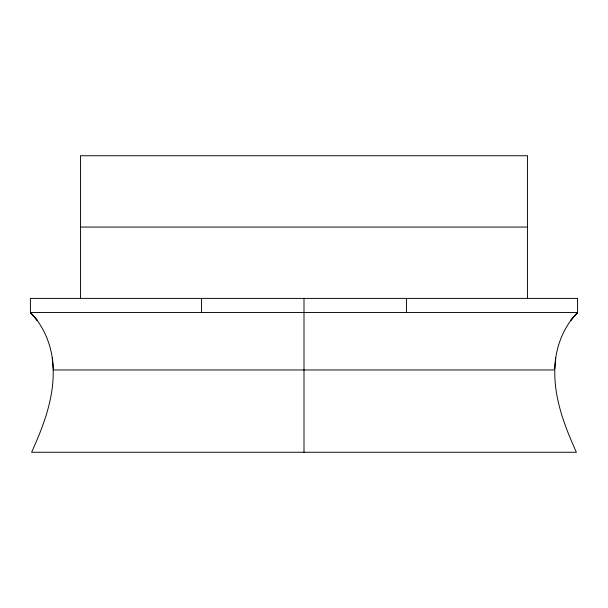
<?xml version="1.0" encoding="UTF-8"?>
<svg xmlns="http://www.w3.org/2000/svg" width="608" height="608" viewBox="0 0 608 608"><rect width="100%" height="100%" fill="white"/><g stroke="black" fill="none" stroke-linecap="round" stroke-linejoin="round"><path stroke-width="0.91" d="M554.815 368.919C555.294 348.171 562.909 327.446 577.6 312.542L577.57 298.391L30.4 298.391L30.43 312.542C45.144 327.499 52.66 348.255 53.261 369.026M554.739 369.026L555.727 357.922M577.57 312.542L570.813 320.287L577.6 312.542L30.4 312.542L37.187 320.287L30.43 312.542M80.446 227.065L527.554 227.065M52.273 357.922L53.185 368.919M527.554 298.391L527.554 155.739L80.446 155.739L80.446 298.391M406.486 298.391L406.486 312.542M304 298.391L304 452.261M201.514 298.391L201.514 312.542M53.17 369.968C53.914 398.833 43.29 426.36 31.616 452.261L576.384 452.261C564.71 426.36 554.086 398.833 554.83 369.968L53.17 369.968"/></g></svg>
